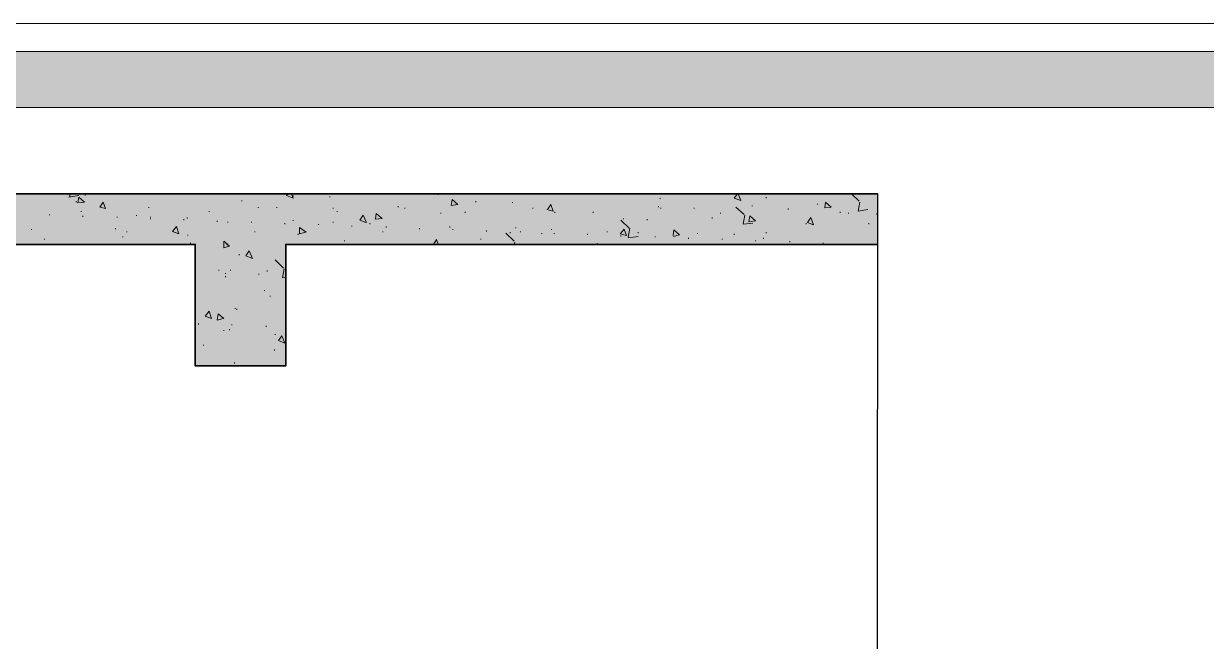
# Model space of a CAD drawing. Header units: inches. Extents: x 3324238 to 135265466, y -1036581 to 20094598.
# Drawn here: x 3353688.3 to 3353805.2, y -518996.5 to -518935.4 of the extents above; entities that cross this region are included whole.
import ezdxf

# ---------------------------------------------------------------- set-up
doc = ezdxf.new("R2010")
doc.units = ezdxf.units.IN
doc.header["$MEASUREMENT"] = 0
doc.layers.add('PDF_Geometry', color=7, linetype='Continuous')
doc.layers.add('PDF_Solid Fills', color=7, linetype='Continuous')

msp = doc.modelspace()

# ---------------------------------------------------------------- linework, layer by layer
at = {"layer": 'PDF_Geometry', "color": 42, "lineweight": 20, "true_color": 0xd39e00}
for points in [[(3353304.106, -518935.429), (3354103.293, -518935.429), (3354103.293, -519499.589), (3353304.106, -519499.589)], [(3353306.845, -518938.168), (3354100.554, -518938.168), (3354100.554, -519496.85), (3353306.845, -519496.85)], [(3353312.405, -518943.728), (3354094.994, -518943.728), (3354094.994, -519491.291), (3353312.405, -519491.291)]]:
    msp.add_lwpolyline(points, close=True, dxfattribs=at)
at = {"layer": 'PDF_Geometry', "color": 1, "lineweight": 35}
msp.add_lwpolyline([(3353772.709, -518952.268), (3353629.372, -518952.268), (3353629.372, -518957.264), (3353705.271, -518957.264), (3353705.271, -518969.269), (3353714.214, -518969.269), (3353714.214, -518957.264), (3353772.709, -518957.264)], dxfattribs=at)
at = {"layer": 'PDF_Geometry', "lineweight": 13}
for points in [[(3353692.782, -518952.591), (3353693.749, -518952.43)], [(3353692.863, -518952.268), (3353692.863, -518952.51)], [(3353693.507, -518953.074), (3353693.507, -518952.994)], [(3353693.668, -518953.155), (3353693.749, -518952.591), (3353694.313, -518953.074)], [(3353693.668, -518953.155), (3353694.313, -518953.074)], [(3353694.393, -518952.43), (3353694.393, -518952.349)], [(3353709.863, -518952.994), (3353709.863, -518952.913)], [(3353714.778, -518952.268), (3353714.939, -518952.671), (3353714.295, -518952.43), (3353714.456, -518952.268)], [(3353714.939, -518952.51), (3353714.939, -518952.43)], [(3353718.565, -518952.591), (3353718.565, -518952.51)], [(3353729.281, -518952.349), (3353729.281, -518952.268)], [(3353730.57, -518953.396), (3353730.651, -518952.832), (3353731.215, -518953.316)], [(3353732.987, -518953.074), (3353732.987, -518952.994)], [(3353736.613, -518953.155), (3353736.613, -518953.074)], [(3353751.196, -518952.752), (3353751.196, -518952.671)], [(3353758.931, -518952.268), (3353759.173, -518952.913), (3353758.528, -518952.671), (3353758.851, -518952.268)], [(3353761.671, -518952.671), (3353761.671, -518952.591)], [(3353767.472, -518953.638), (3353767.552, -518953.074), (3353768.116, -518953.558)], [(3353770.131, -518952.268), (3353770.856, -518952.994)], [(3353771.742, -518953.799), (3353770.775, -518953.96), (3353770.936, -518953.074)], [(3353690.848, -518954.363), (3353690.848, -518954.283)], [(3353693.991, -518954.041), (3353693.991, -518953.96)], [(3353699.469, -518954.444), (3353699.469, -518954.363)], [(3353700.678, -518953.638), (3353700.678, -518953.558)], [(3353706.64, -518954.041), (3353706.64, -518953.96)], [(3353711.475, -518953.638), (3353711.475, -518953.558)], [(3353713.328, -518953.638), (3353713.328, -518953.558)], [(3353718.887, -518953.719), (3353718.887, -518953.638)], [(3353719.29, -518954.041), (3353719.29, -518953.96)], [(3353722.11, -518955.088), (3353721.546, -518954.847), (3353721.868, -518954.363), (3353722.191, -518955.088)], [(3353723.077, -518954.766), (3353723.157, -518954.202), (3353723.721, -518954.686)], [(3353725.333, -518953.558), (3353725.333, -518953.477)], [(3353725.977, -518953.719), (3353725.977, -518953.638)], [(3353729.523, -518954.202), (3353729.523, -518954.122)], [(3353730.57, -518953.396), (3353731.215, -518953.316)], [(3353731.94, -518954.122), (3353731.94, -518954.041)], [(3353738.627, -518953.719), (3353738.627, -518953.638)], [(3353740.077, -518953.799), (3353740.4, -518953.316), (3353740.641, -518953.96), (3353739.997, -518953.799)], [(3353740.803, -518954.122), (3353740.803, -518954.041)], [(3353744.589, -518954.122), (3353744.589, -518954.041)], [(3353751.035, -518953.558), (3353751.035, -518953.477)], [(3353751.277, -518953.719), (3353751.277, -518953.638)], [(3353754.58, -518953.719), (3353754.58, -518953.638)], [(3353757.159, -518954.202), (3353757.159, -518954.122)], [(3353758.689, -518953.558), (3353759.495, -518954.283)], [(3353759.576, -518954.363), (3353759.415, -518955.25)], [(3353760.301, -518953.477), (3353760.301, -518953.396)], [(3353763.846, -518953.799), (3353763.846, -518953.719)], [(3353766.747, -518953.316), (3353766.747, -518953.235)], [(3353767.472, -518953.638), (3353768.116, -518953.558)], [(3353769.003, -518954.122), (3353769.003, -518954.041)], [(3353769.808, -518954.202), (3353769.808, -518954.122)], [(3353772.628, -518954.283), (3353772.628, -518954.202)], [(3353694.152, -518954.524), (3353694.152, -518954.444)], [(3353697.536, -518954.605), (3353697.536, -518954.524)], [(3353700.839, -518954.605), (3353700.839, -518954.524)], [(3353700.839, -518954.766), (3353700.839, -518954.686)], [(3353704.143, -518954.847), (3353704.143, -518954.766)], [(3353704.465, -518954.686), (3353704.465, -518954.605)], [(3353707.446, -518955.008), (3353707.446, -518954.927)], [(3353708.493, -518955.088), (3353708.493, -518955.008)], [(3353710.83, -518955.088), (3353710.83, -518955.008)], [(3353714.133, -518955.25), (3353714.133, -518955.169)], [(3353714.939, -518954.927), (3353714.939, -518954.847)], [(3353717.437, -518955.33), (3353717.437, -518955.25)], [(3353718.887, -518955.088), (3353718.887, -518955.008)], [(3353720.74, -518955.491), (3353720.74, -518955.411)], [(3353722.513, -518955.25), (3353722.513, -518955.169)], [(3353723.077, -518954.766), (3353723.721, -518954.686)], [(3353724.124, -518955.572), (3353724.124, -518955.491)], [(3353730.409, -518955.572), (3353730.409, -518955.491)], [(3353747.329, -518954.847), (3353748.135, -518955.652)], [(3353747.571, -518954.766), (3353747.571, -518954.686)], [(3353749.907, -518954.847), (3353749.907, -518954.766)], [(3353756.353, -518954.686), (3353756.353, -518954.605)], [(3353759.415, -518955.25), (3353760.381, -518955.169)], [(3353759.979, -518955.008), (3353760.059, -518954.444), (3353760.623, -518954.927)], [(3353759.979, -518955.008), (3353760.623, -518954.927)], [(3353765.619, -518955.25), (3353765.619, -518955.169)], [(3353771.823, -518955.25), (3353771.823, -518955.169)], [(3353689.076, -518955.814), (3353689.076, -518955.733)], [(3353690.365, -518956.78), (3353690.365, -518956.7)], [(3353697.375, -518955.733), (3353697.375, -518955.652)], [(3353698.1, -518956.539), (3353698.1, -518956.458)], [(3353698.503, -518956.055), (3353698.503, -518955.975)], [(3353704.545, -518956.378), (3353704.545, -518956.297)], [(3353711.152, -518956.055), (3353711.152, -518955.975)], [(3353715.423, -518956.297), (3353715.423, -518956.216)], [(3353715.584, -518956.216), (3353715.584, -518955.572), (3353716.228, -518956.055)], [(3353715.584, -518956.216), (3353716.148, -518956.055)], [(3353723.802, -518956.055), (3353723.802, -518955.975)], [(3353727.428, -518955.733), (3353727.428, -518955.652)], [(3353730.731, -518955.814), (3353730.731, -518955.733)], [(3353733.471, -518956.78), (3353733.471, -518956.7)], [(3353734.035, -518955.975), (3353734.035, -518955.894)], [(3353735.968, -518956.136), (3353736.774, -518956.942)], [(3353736.371, -518956.136), (3353736.371, -518956.055)], [(3353736.935, -518955.652), (3353736.935, -518955.572)], [(3353737.419, -518956.055), (3353737.419, -518955.975)], [(3353739.513, -518956.216), (3353739.513, -518956.136)], [(3353740.48, -518955.814), (3353740.48, -518955.733)], [(3353740.722, -518956.216), (3353740.722, -518956.136)], [(3353744.025, -518956.297), (3353744.025, -518956.216)], [(3353745.959, -518956.055), (3353745.959, -518955.975)], [(3353747.329, -518956.458), (3353747.329, -518956.378)], [(3353748.215, -518955.652), (3353748.054, -518956.539)], [(3353748.054, -518956.619), (3353749.021, -518956.458)], [(3353749.021, -518956.136), (3353749.021, -518956.055)], [(3353750.713, -518956.539), (3353750.713, -518956.458)], [(3353752.485, -518956.378), (3353752.566, -518955.814), (3353753.13, -518956.297)], [(3353752.485, -518956.458), (3353753.13, -518956.297)], [(3353754.016, -518956.7), (3353754.016, -518956.619)], [(3353754.903, -518956.216), (3353754.903, -518956.136)], [(3353757.32, -518956.78), (3353757.32, -518956.7)], [(3353758.528, -518956.297), (3353758.528, -518956.216)], [(3353761.429, -518956.7), (3353761.429, -518956.619)], [(3353761.671, -518956.136), (3353761.671, -518956.055)], [(3353704.787, -518957.183), (3353704.787, -518957.103)], [(3353708.091, -518957.264), (3353708.091, -518956.942), (3353708.493, -518957.264)], [(3353708.332, -518957.183), (3353708.655, -518957.425), (3353708.091, -518957.586), (3353708.091, -518957.183)], [(3353708.413, -518957.344), (3353708.413, -518957.264)], [(3353720.015, -518956.942), (3353720.015, -518956.861)], [(3353728.797, -518957.264), (3353729.12, -518956.78), (3353729.281, -518957.264)], [(3353736.855, -518957.022), (3353736.774, -518957.264)], [(3353744.992, -518957.264), (3353744.992, -518957.183), (3353745.073, -518957.264)], [(3353760.623, -518956.942), (3353760.623, -518956.861)], [(3353764.007, -518957.022), (3353764.007, -518956.942)], [(3353767.311, -518957.183), (3353767.311, -518957.103)], [(3353709.621, -518958.311), (3353709.621, -518958.231)], [(3353713.167, -518958.795), (3353713.972, -518959.6)], [(3353707.607, -518959.842), (3353707.607, -518959.762)], [(3353708.252, -518960.164), (3353708.252, -518960.084)], [(3353708.735, -518959.842), (3353708.735, -518959.762)], [(3353711.555, -518960.245), (3353711.555, -518960.164)], [(3353712.361, -518959.923), (3353712.361, -518959.842)], [(3353714.214, -518960.487), (3353713.892, -518960.567), (3353714.053, -518959.681)], [(3353705.271, -518960.97), (3353705.271, -518960.89)], [(3353708.252, -518960.487), (3353708.252, -518960.406)], [(3353712.119, -518961.856), (3353712.119, -518961.776)], [(3353712.683, -518962.42), (3353712.683, -518962.34)], [(3353709.219, -518963.629), (3353709.219, -518963.548)], [(3353709.38, -518963.71), (3353709.38, -518963.629)], [(3353708.01, -518964.596), (3353707.446, -518964.757), (3353707.527, -518964.112), (3353708.091, -518964.596)], [(3353705.593, -518965.16), (3353705.593, -518965.079)], [(3353708.091, -518965.804), (3353708.091, -518965.724)], [(3353708.655, -518965.724), (3353708.655, -518965.643)], [(3353708.896, -518965.24), (3353708.896, -518965.16)], [(3353712.28, -518965.402), (3353712.28, -518965.321)], [(3353706.076, -518967.255), (3353706.076, -518967.174)], [(3353713.167, -518966.207), (3353713.167, -518966.127)], [(3353713.086, -518967.738), (3353713.086, -518967.658)], [(3353709.138, -518969.027), (3353709.138, -518968.947)]]:
    msp.add_lwpolyline(points, dxfattribs=at)
for points in [[(3353696.408, -518953.719), (3353695.844, -518953.558), (3353696.166, -518953.074)], [(3353703.659, -518956.216), (3353703.015, -518955.975), (3353703.417, -518955.491)], [(3353766.344, -518955.33), (3353765.78, -518955.088), (3353766.102, -518954.605)], [(3353747.893, -518956.378), (3353747.248, -518956.216), (3353747.651, -518955.733)], [(3353710.911, -518958.634), (3353710.266, -518958.392), (3353710.588, -518957.908)], [(3353706.882, -518964.596), (3353706.237, -518964.354), (3353706.64, -518963.871)], [(3353714.133, -518967.013), (3353713.489, -518966.771), (3353713.811, -518966.288)]]:
    msp.add_lwpolyline(points, close=True, dxfattribs=at)
at = {"layer": 'PDF_Geometry', "lineweight": 30}
msp.add_lwpolyline([(3353772.628, -519080.055), (3353772.709, -518952.268)], dxfattribs=at)
at = {"layer": 'PDF_Solid Fills', "color": 42, "lineweight": 30, "true_color": 0xd39e00, "transparency": 33554559}
for points in [[(3353306.845, -518938.168), (3354100.554, -518943.728), (3353306.845, -518943.728)], [(3353306.845, -518938.168), (3354100.554, -518938.168), (3354100.554, -518943.728)]]:
    msp.add_solid(points, dxfattribs=at)
at = {"layer": 'PDF_Solid Fills', "color": 7, "lineweight": 30, "true_color": 0xffffff, "transparency": 33554559}
for points in [[(3353629.372, -518952.268), (3353772.709, -518957.264), (3353629.372, -518957.264)], [(3353629.372, -518952.268), (3353772.709, -518952.268), (3353772.709, -518957.264)], [(3353705.271, -518957.183), (3353714.214, -518969.269), (3353705.271, -518969.269)], [(3353705.271, -518957.183), (3353714.214, -518957.183), (3353714.214, -518969.269)]]:
    msp.add_solid(points, dxfattribs=at)

doc.saveas('drawing.dxf')
